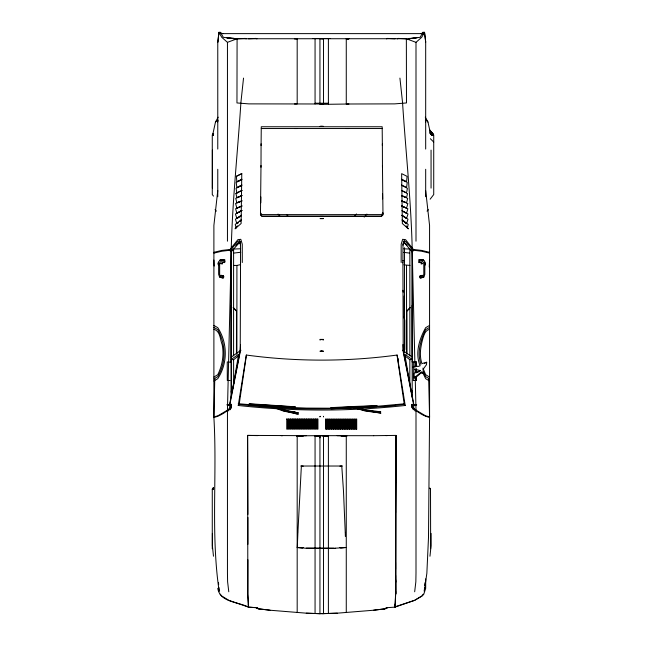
<?xml version="1.0" encoding="UTF-8"?>
<svg xmlns="http://www.w3.org/2000/svg" width="646" height="646" viewBox="0 0 646 646"><rect width="100%" height="100%" fill="white"/><g stroke="black" fill="none" stroke-linecap="round" stroke-linejoin="round"><path stroke-width="0.97" d="M231.623 251.746L231.244 250.147L227.449 410.065L227.449 572.913L227.61 581.804L228.781 591.768M230.097 409.75L231.26 407.327L231.26 404.38M231.236 357.117L231.244 250.026L231.26 397.347L231.236 357.117L240.95 350.237M233.594 355.809L233.602 250.083L232.035 250.05M236.888 353.968L236.912 265.441L240.457 264.658M395.546 511.551L395.578 512.504L396.03 435.404L395.804 594.11L395.635 575.481M413.351 409.75L412.188 407.327L412.188 404.299M412.188 397.347L412.205 250.026L412.213 357.117L402.498 350.237M416.307 376.594L416.299 380.429L413.319 380.534L413.335 362.172L416.097 361.768L416.315 366.056M413.747 408.781L413.747 404.776L416.702 404.824M421.685 372.362L415.402 377.821L414.183 377.878L414.183 373.259L420.514 370.505M416.307 372.758L416.315 368.931M422.985 34.181L422.985 32.3L424.519 32.308L425.682 41.699L425.682 149.064M231.252 305.308L231.147 362.277L231.147 361.219M236.444 353.976L236.541 311.106L233.238 307.48M247.886 544.328L247.894 517.454M247.894 514.434L247.612 435.404L306.446 435.67M401.158 262.518L401.182 244.156L402.676 239.295L403.734 239.456M406.358 39.172L406.358 38.72L237.098 38.744L227.449 42.345L221.74 37.282L218.937 32.308L220.464 32.3L223.29 37.29L236.105 39.035M409.798 383.748L409.847 359.717L404.808 355.768M416.161 376.618L416.161 380.397L413.424 380.518M416.169 372.766L416.177 368.834M416.177 365.878L416.185 361.946L413.351 362.164L416.323 362.22M260.992 167.257L261.081 143.824M402.91 262.898L402.991 244.317L404.493 239.464L405.591 239.69L413.303 249.332L413.303 250.785L411.389 250.971L403.346 241.572L406.996 244.995M231.252 248.339C232.487 199.574 237.776 151.011 240.918 102.351L243.526 78.093M395.861 435.533L395.667 594.183L395.021 606.772M386.397 607.708L395.102 607.135L395.11 605.003M382.456 165.489L382.981 214.884L381.447 216.362L321.724 216.418L262.001 216.362L260.467 214.884L260.992 165.489M261.081 145.6L261.275 126.761L382.174 126.761L382.367 145.6M382.779 212.752L382.803 214.73L381.366 216.184L262.082 216.184L260.653 214.73L260.669 212.752M260.79 202.86L260.863 196.933M425.682 190.586L429.566 225.446L429.566 417.453L428.5 537.48L426.853 573.309L424.269 591.316L424.567 587.497M412.188 390.887L412.164 392.38L411.405 392.453L404.8 354.266L412.213 359.475L409.847 359.717M395.812 582.086L395.651 579.777M213.891 327.401L217.767 329.613C225.825 344.027 226.383 362.293 217.767 376.634L214.795 378.354L213.891 416.807L217.767 415.887L231.244 407.909M395.094 604.067L395.005 607.111L414.635 600.32L421.741 595.992M247.886 559.727L247.781 594.183L248.444 607.111C238.608 601.814 219.963 602.5 217.767 588.353M297.919 532.272L297.281 547.558L306.059 548.244L334.135 548.276M297.935 531.844L301.367 466.024L341.774 466.024L343.478 490.871L345.23 532.183M429.267 267.081L429.566 260.039M218.881 587.497L219.18 591.316C210.636 533.822 217.298 475.295 213.891 417.453C220.407 415.943 226.342 411.809 231.26 407.327L231.397 404.356M328.394 435.848L323.315 435.654L323.509 437.1M240.538 344.584L240.223 350.544L229.847 403.072L229.847 404.598L231.559 405.066L231.26 407.327L227.449 410.065M395.069 607.087L395.667 591.47M424.713 585.591L424.939 582.732M422.831 34.222L422.985 32.3L420.158 37.29L407.343 39.035M422.04 363.536L426.675 362.245L426.473 364.683L422.904 369.617M217.767 149.064L217.767 41.699L218.946 32.558L222.846 33.616M429.97 556.222L431.06 545.741L431.06 533.386M217.767 190.586L213.891 225.446L213.891 417.453M217.767 41.699L217.92 42.208L218.937 32.308M414.675 591.768L415.846 581.804L416 572.913L416 410.065L415.208 376.578M238.253 405.478L246.296 355.034C296.183 361.808 347.265 361.808 397.153 355.034L405.195 405.478C349.777 411.559 293.672 411.559 238.253 405.478L239.173 404.356L246.425 355.058M217.767 121.957L218.057 120.091M406.754 191.886L407.408 188.341L401.642 185.321M402.991 245.205L403.524 242.403L404.469 241.168L405.591 241.37L413.303 250.785M229.847 404.598L240.223 351.699L240.538 262.583M395.021 606.804L414.716 600.32L422.169 596L423.792 594.175L425.682 588.353L425.682 578.873M213.01 133.351L215.473 122.078L218.178 117.168M406.778 196.755L407.513 193.566L401.416 190.497M319.94 437.899L320.319 435.654L315.062 435.856M411.825 251.746L412.205 250.147L414.974 366.928M406.81 201.891L407.699 198.354L401.836 195.851M432.029 135.402L430.147 133.173M407.287 228.014L408.215 224.428L402.183 219.713M230.162 408.861L231.292 404.622M404.025 352.28L404.816 349.357L404.816 320.561L404.089 316.661M406.843 207.229L407.86 203.466L401.78 201.164M406.843 212.348L407.86 208.763L401.78 206.114M406.875 217.565L408.006 213.979L401.869 210.653M406.875 222.781L408.006 219.204L401.957 215.175M420.166 275.729L422.331 275.349L420.166 275.729L419.666 276.851L420.166 277.958L421.216 277.958L423.881 276.989L424.81 274.389L424.826 261.767L422.896 259.781L418.584 259.789M213.18 488.723L212.889 489.038M224.865 259.789L220.552 259.781L218.631 261.767L218.639 274.389L219.567 276.989L222.232 277.958L223.282 277.958L223.791 276.851L223.29 275.729L221.118 275.349L223.29 275.729M223.904 262.551L224.574 261.113L223.904 259.781L220.552 259.781M419.545 262.551L418.874 261.113L419.553 259.781L420.514 259.781M218.485 262.324L217.968 263.172L218.485 265.248M424.963 265.248L425.48 264.408L424.963 262.324M387.439 607.716L385.856 608.693L373.59 610.228L337.325 613.175L320.263 613.7L306.317 613.175L270.044 610.228L257.778 608.693L256.204 607.716L248.54 607.135L257.245 607.708M213.624 133.738L213.164 134.336M213.624 487.9L212.986 488.691L213.398 488.61M212.736 135.159L213.341 134.384M237.365 225.858L235.071 228.829L241.111 223.532L241.782 173.596L236.371 176.277M213.527 133.391L212.276 135.006L212.276 194.567L213.471 196.109M430.147 199.194L433.724 194.559L433.724 135.006L431.69 132.373M212.276 548.72L212.276 489.167L213.067 488.368A2.439 0.42 -53.4 0 1 212.768 488.57L213.527 487.552M212.276 489.167L213.438 487.746M426.675 362.245L424.333 363.536M236.452 244.995L240.11 241.572L232.059 250.971L230.146 250.785L237.857 241.37L238.98 241.168L239.932 242.403L240.465 245.205M215.473 122.078L216.652 120.673M422.524 263.56L421.378 263.778M422.258 595.386L423.292 594.175M213.438 133.585L212.768 134.408A2.439 0.42 -53.4 0 0 213.067 134.206L212.413 134.828M354.549 216.224L356.511 213.947M364.199 217.088L366.88 214.092M407.004 353.976L406.907 311.106L410.218 307.48M213.455 133.779L212.889 134.271M213.455 487.932L212.889 488.433M427.038 211.129L428.403 209.667M406.907 311.106L410.218 307.569M382.981 213.115L381.447 214.593L321.724 214.65L262.001 214.593L260.467 213.115M235.766 245.787L240.207 241.822M416 241.184L416 42.345L421.709 37.282L424.519 32.308M414.183 377.878L421.499 371.797M220.69 263.746L222.143 262.551L224.865 262.551M241.265 219.713L235.233 224.428L236.17 228.014M231.26 390.887L231.284 392.38L232.043 392.453L238.649 354.266L231.236 359.475L233.602 359.717L238.649 355.768M238.406 222.563L236.929 223.718L238.35 222.523M239.884 221.416L241.354 220.262L239.844 221.368M213.891 377.07L217.767 374.712C222.313 365.539 224.21 354.832 222.184 344.714C220.028 339.425 220.528 331.228 213.891 329.25M213.891 378.992L214.795 378.354M213.907 381.011L217.767 378.677C227.788 363.359 227.772 343.058 217.767 327.659L213.891 325.439M241.491 215.175L235.443 219.204L236.573 222.781M236.929 218.485L241.354 215.554M385.791 608.112L384.475 608.887L387.342 607.684M236.856 218.461L241.338 215.514M429.566 325.439L425.682 327.659C419.496 338.762 415.071 352.482 419.771 364.958M429.566 327.401L425.682 329.613C420.441 340.176 416.969 352.789 420.917 364.384M429.566 329.25C425.423 330.389 424.317 333.974 423.106 337.68C420.78 345.828 419.092 354.638 421.709 362.923M233.674 38.703L235.112 38.865M241.951 210.451L236.856 213.245L241.992 210.515M241.588 210.653L235.443 213.979L236.573 217.565M241.951 195.48L236.856 197.555L235.943 193.566L237.284 192.855M241.806 185.321L236.048 188.341L236.856 192.774L241.951 190.376M237.389 187.631L241.346 185.547M241.806 173.645L236.355 176.358L236.856 181.599L241.951 179.241M235.943 193.566L242.032 190.497M241.806 179.62L236.202 182.382L236.856 187.405L241.951 185.031M237.542 181.671L241.136 179.903M415.063 366.129L412.729 367.421L417.364 366.129M386.51 38.865L387.503 38.413L395.013 38.8M397.274 38.865L398.259 38.413L405.769 38.8M408.337 38.865L415.814 37.468L416.84 37.856M417.13 372.548L419.714 371.369M241.669 206.114L235.588 208.763L236.606 212.348M236.929 208.052L241.959 205.872M241.612 195.851L235.75 198.354L236.638 201.891M236.856 208.174L241.951 206.042M237.09 197.644L242.008 195.593M241.669 201.164L235.588 203.466L236.606 207.229M226.617 37.856L227.634 37.468L234.118 38.413L227.634 38.413M237.68 38.8L245.189 38.413L246.183 38.865M248.444 38.8L255.945 38.413L256.938 38.865M297.184 435.808L323.315 435.654M417.889 366.557L420.271 365.717M420.651 33.616L424.551 32.558L425.682 42.208M402.91 344.584L403.225 350.544L413.61 403.072L413.61 404.598L411.89 405.066L412.188 407.327C417.114 411.809 423.041 415.943 429.566 417.453M430.817 132.987L432.004 134.562M431.31 133.48L431.043 132.923L431.738 133.504L430.753 132.85M430.527 132.591L432.44 134.441L431.714 133.779M431.383 134.118L432.069 135.159L433.571 135.079L432.214 135.442L431.786 134.618M432.675 134.231L431.794 134.069L433.014 134.529L431.197 132.155M432.57 134.408L431.383 132.834L432.327 134.174M431.996 135.03L433.345 134.667L431.576 132.309L430.05 132.753L431.165 134.376M420.166 277.958L423.881 276.989M419.666 276.851L423.057 276.1L423.808 274.389L423.792 262.882L422.169 261.129L418.874 261.113M213.673 488.328L213.277 488.376M344.932 547.525L340.636 548.002M345.885 547.558L335.508 548.171M213.891 253.111L221.74 251.246L230.299 250.188M213.891 252.344L221.74 250.43L231.244 249.316M239.714 239.456L240.78 239.295L242.266 244.156L242.29 262.518M227.449 410.848L228.959 410.654M431.294 134.731L430.018 132.842L431.027 134.215M431.552 135.119L431.342 134.295M405.195 405.478L404.283 404.356L387.398 406.294L357.763 407.892M234.005 253.062L240.748 252.255M373.582 610.212L384.572 608.912M404.275 403.807L376.489 406.334M413.319 380.534L414.151 380.446M294.495 128.538L297.184 128.538M420.893 263.818L421.846 263.738M342.396 465.984L339.917 466.137M257.738 435.606L247.612 435.404L247.83 594.191L248.54 607.135M333.966 408.256L340.014 407.949M348.065 407.545L353.104 407.287M330.946 407.989L376.909 405.866M340.926 407.941L334.111 408.159M347.839 407.642L354.759 407.351M361.671 407.061L371.547 406.641M233.02 249.065L240.659 248.775M354.791 408.006C316.257 409.774 277.481 409.007 239.173 404.356M362.026 406.964L369.964 406.665M337.357 613.175L321.821 613.7M227.416 405.22L229.314 405.155M294.511 104.006L297.184 103.933L297.184 38.76L294.495 38.76L297.184 38.76M315.062 103.441L328.394 103.441M411.421 250.05L409.855 250.083L409.855 355.809M379.137 411.865L380.76 411.825L365.588 409.806L355.833 407.392M396.03 435.404L373.55 435.695M331.253 408.215L306.47 408.102L275.85 406.81M348.953 38.776L346.272 38.776L348.953 38.76L346.272 38.792L346.272 104.006L394.649 103.877L406.487 102.948L406.358 38.744L416 42.345M226.746 404.824L229.701 404.776L229.71 408.781M320.319 435.654L373.687 435.695M385.824 435.614L387.35 435.59M335.629 548.268L306.301 548.155M225.502 261.113L221.279 261.129L219.656 262.882L219.648 274.389L220.391 276.1L223.791 276.851M219.059 263.6L218.13 264.044L219.059 264.036M314.982 436.098L320.763 436.082M281.05 435.687L282.568 435.687M221.933 33.624L421.563 33.624M312.882 38.494L330.582 38.494M415.814 38.413L409.33 38.413L409.774 38.703M237.09 39.172L237.09 38.72L236.961 102.948L248.807 103.877L321.724 103.982L323.509 104.402L323.509 38.76L319.94 38.76L319.94 104.402L348.937 104.006M315.062 103.263L328.394 103.263M382.174 128.53L261.275 128.53M402.555 260.79L404.469 260.79M222.563 262.551L222.967 262.551M420.481 262.551L420.893 262.551M403.879 264.852L409.968 265.433M341.072 436.115L346.975 436.115M303.45 547.558L297.184 547.533M339.715 547.558L344.746 547.558M319.94 613.506L323.509 613.506M321.724 38.76L323.509 38.76M418.584 262.551L421.305 262.551L422.767 263.746M233.481 265.433L236.912 265.441M315.264 435.662L319.94 435.67L319.94 613.684M296.474 436.115L303.362 436.123M424.39 263.6L425.326 264.044L424.39 264.036M322.685 436.082L328.467 436.098M337.196 435.67L346.272 435.808M222.079 263.778L220.932 263.56M414.134 405.155L416.04 405.22M306.277 613.175L320.263 613.7M403.742 248.815L410.428 249.065M273.872 406.722L238.253 403.71M230.033 380.518L227.295 380.397L227.263 361.946L230.097 362.164M413.149 250.188L421.709 251.246L429.566 253.111M303.249 466.137L300.77 465.984M412.205 249.316L421.709 250.43L429.566 252.344M295.23 407.004L249.275 404.089M376.101 411.55L378.443 411.825M281.301 406.673L287.244 407.053M291.209 407.303L295.174 407.553M252.118 404.711L256.938 405.042M261.759 405.373L265.611 405.64M302.53 548.002L298.226 547.525M294.237 412.794L292.525 412.003L295.513 412.293M221.602 263.738L222.555 263.818M348.961 128.538L346.272 128.538M403.669 252.368L409.443 253.062M270.052 610.212L259.046 608.912M366.306 410.331L368.26 410.573M370.223 410.816L373.162 411.187M414.498 410.654L416 410.848M293.583 412.382L296.369 412.746L292.525 412.003M352.143 407.255L365.321 410.59L380.938 413.093L365.063 410.985L352.433 407.255L364.401 409.992M294.051 412.124L298.436 412.891L284.175 409.96L272.208 405.672L283.828 410.719L298.371 414.134L283.529 411.09L270.731 406.471L276.359 408.127M430.64 131.905L429.986 131.59L431.544 133.577M430.688 132.164L431.116 132.438M431.617 133.133L431.245 132.955L432.222 134.15M432.166 133.593L430.381 131.663M286.759 410.888L291.564 411.817M416.299 380.429L416.097 376.457M414.425 369.157L420.28 370.594M219.567 276.989L223.282 277.958M213.035 134.303L212.655 134.667L213.6 134.925M213.527 135.054L212.429 135.079L213.382 135.329M213.035 488.465L212.655 488.828L213.6 489.087M213.164 488.497L212.429 489.24L213.527 489.216M278.24 408.684L282.932 410.057M357.892 408.006L364.392 409.927M354.84 407.214L365.321 410.59M270.44 405.858L283.828 410.719M401.497 195.48L406.592 197.555M401.441 195.593L406.358 197.644M401.497 206.042L406.592 208.174M258.973 608.887L256.204 607.716M401.489 205.872L406.52 208.052M401.497 179.241L406.592 181.599L407.093 176.358L401.642 173.645L402.337 223.532L408.385 228.829L406.084 225.858M401.497 185.031L406.592 187.405L407.246 182.382L401.642 179.62M401.497 190.376L406.592 192.774M402.313 179.903L405.906 181.671M218.946 32.558L220.343 33.269M406.52 213.269L402.305 210.976L406.592 213.245M412.205 407.909L425.682 415.887L429.566 416.807L428.653 378.354L425.682 376.634L422.96 370.764M430.26 488.731L429.856 488.368L430.276 488.828M294.891 413.182L296.191 413.965M402.111 215.514L406.592 218.461M257.754 608.088L259.062 608.912M402.095 215.554L406.52 218.485M429.566 377.07L425.682 374.712L422.928 368.115M428.653 378.354L429.566 378.992M429.55 381.011L425.682 378.677L422.403 372.039M412.051 404.356L412.188 407.327L416 410.065M221.707 595.992L228.813 600.32L248.444 607.111L248.363 604.131M406.592 223.678L402.111 220.205L403.572 221.416M432.99 134.198L431.262 131.841M405.042 222.563L406.52 223.718M403.241 241.822L406.94 245.125M433.587 134.828L432.933 134.206A2.439 0.42 53.4 0 0 433.232 134.408L429.477 129.515M430.365 138.728L433.724 142.047M233.238 307.569L236.541 311.106M215.053 209.667L216.41 211.129M286.881 214.916L288.245 216.402M278.055 214.092L280.065 216.337M220.157 594.175L221.19 595.386M426.796 120.673L427.983 122.078L430.438 133.351M429.784 488.053L430.188 488.578A2.439 0.42 53.4 0 1 429.856 488.368M430.511 488.99L430.648 548.72M433.264 135.159L431.383 132.656M432.473 135.054L431.673 133.997L432.618 135.329M431.56 133.019L432.489 134.433M425.27 117.168L427.983 122.078M412.156 404.622L413.287 408.861M413.61 404.598L403.225 351.699L402.91 262.583M397.944 358.207L398.259 360.185M425.399 120.091L425.682 121.957M397.024 355.058L404.283 404.356M402.934 290.288L403.161 292.186M399.922 78.093L402.531 102.351C405.68 151.011 410.969 199.574 412.196 248.339M213.479 556.222L212.389 545.741L212.389 533.386M218.51 582.732L218.663 584.638M213.891 260.039L214.141 266.071M345.239 532.514L345.376 536.519M415.023 368.858L415.112 372.718M382.553 193.962L382.61 198.903M395.602 482.263L395.602 482.675M395.57 562.391L395.602 569.191M382.367 143.824L382.456 167.257M240.538 262.898L240.465 244.317L238.955 239.464L237.857 239.69L230.146 249.332L230.146 250.785M412.196 305.308L412.31 362.277L412.31 361.219M233.602 359.717L233.658 383.748M406.544 265.441L406.56 353.968M431.06 150.114L431.06 188.131M425.682 169.284L425.682 196.723M412.188 404.38L412.188 407.327M404.469 247.693L404.469 352.256M404.17 295.916L404.17 318.195M346.272 435.679L346.272 612.448M328.394 38.76L328.394 103.99M328.394 465.847L328.394 435.662L323.509 435.662L323.509 548.276M328.394 466.065L328.394 613.514M323.509 216.418L319.94 216.418M323.509 548.607L323.509 613.692M315.062 38.76L315.062 103.99M315.062 435.662L315.062 465.701M315.062 466.065L315.062 548.276M315.062 548.438L315.062 613.506M297.184 435.679L297.184 612.432M231.26 404.299L231.26 407.327M227.449 42.345L227.449 241.184M217.767 169.284L217.767 196.723M212.389 150.114L212.389 188.131M286.751 419.02L286.735 429.138L287.64 429.138L287.64 419.012L286.751 419.02M288.496 419.02L288.479 429.138L289.384 429.138L289.384 419.012L288.496 419.02M290.28 419.02L290.264 429.138L291.168 429.138L291.168 419.012L290.28 419.02M292.129 419.02L292.121 429.138L293.018 429.138L293.018 419.012L292.129 419.02M293.873 419.02L293.865 429.138L294.762 429.138L294.762 419.012L293.873 419.02M295.658 419.02L295.65 429.138L296.546 429.138L296.546 419.012L295.658 419.02M297.451 419.02L297.443 429.138L298.347 429.138L298.347 419.012L297.451 419.02M299.203 419.02L299.187 429.138L300.091 429.138L300.091 419.012L299.203 419.02M300.979 419.02L300.971 429.138L301.876 429.138L301.876 419.012L300.979 419.02M302.78 419.02L302.764 429.138L303.668 429.138L303.668 419.012L302.78 419.02M304.524 419.02L304.508 429.138L305.413 429.138L305.413 419.012L304.524 419.02M306.309 419.02L306.293 429.138L307.197 429.138L307.197 419.012L306.309 419.02M308.126 419.02L308.118 429.138L309.014 429.138L309.014 419.012L308.126 419.02M309.87 419.02L309.862 429.138L310.758 429.138L310.758 419.012L309.87 419.02M311.655 419.02L311.647 429.138L312.543 429.138L312.543 419.012L311.655 419.02M313.528 419.02L313.512 429.138L314.416 429.138L314.416 419.012L313.528 419.02M315.272 419.02L315.256 429.138L316.16 429.138L316.16 419.012L315.272 419.02M317.057 419.02L317.041 429.138L317.945 429.138L317.945 419.012L317.057 419.02M249.316 403.742L249.195 404.856L271.344 406.471L295.149 407.779L295.254 406.786L249.316 403.742M320.246 416.355L319.94 416.775L320.246 416.355M422.024 373.226L423.275 372.782L422.024 373.226M220.625 260.281L219.438 260.58L220.238 259.781L222.555 259.724L220.625 260.281M430.446 133.084L431.084 133.682L430.446 133.084M241.951 200.858L236.856 202.779L241.959 200.874M321.724 339.457L319.94 339.974L319.94 339.4L323.509 339.4L323.509 339.974L321.724 339.457M321.724 350.915L319.94 351.238L323.509 351.238L321.724 350.915M321.724 126.317C315.886 126.43 327.562 126.43 321.724 126.317M353.104 406.512L330.946 407.642L330.946 408.757L376.909 406.633L376.909 405.64L353.104 406.512M321.724 218.558C315.967 218.606 327.482 218.606 321.724 218.558M421.814 259.74L420.893 259.724L423.211 259.781L424.01 260.58L421.814 259.74M326.408 429.138L325.503 429.138L325.503 419.012L326.4 419.02L326.408 429.138M328.192 429.138L327.288 429.138L327.288 419.012L328.184 419.02L328.192 429.138M329.936 429.138L329.04 429.138L329.032 419.012L329.928 419.02L329.936 429.138M331.81 429.138L330.905 429.138L330.905 419.012L331.794 419.02L331.81 429.138M333.594 429.138L332.69 429.138L332.69 419.012L333.578 419.02L333.594 429.138M335.339 429.138L334.434 429.138L334.434 419.012L335.322 419.02L335.339 429.138M337.155 429.138L336.251 429.138L336.251 419.012L337.139 419.02L337.155 429.138M338.94 429.138L338.036 429.138L338.036 419.012L338.924 419.02L338.94 429.138M340.684 429.138L339.78 429.138L339.78 419.012L340.668 419.02L340.684 429.138M342.477 429.138L341.581 429.138L341.572 419.012L342.469 419.02L342.477 429.138M344.261 429.138L343.365 429.138L343.357 419.012L344.253 419.02L344.261 429.138M346.006 429.138L345.109 429.138L345.101 419.012L345.998 419.02L346.006 429.138M347.806 429.138L346.902 429.138L346.902 419.012L347.79 419.02L347.806 429.138M349.591 429.138L348.687 429.138L348.687 419.012L349.575 419.02L349.591 429.138M351.335 429.138L350.431 429.138L350.431 419.012L351.319 419.02L351.335 429.138M353.184 429.138L352.28 429.138L352.28 419.012L353.168 419.02L353.184 429.138M354.969 429.138L354.065 429.138L354.065 419.012L354.953 419.02L354.969 429.138M356.713 429.138L355.809 429.138L355.809 419.012L356.705 419.02L356.713 429.138M323.509 416.355L323.509 416.775L323.509 416.355M406.592 202.779L401.489 200.874L406.592 202.779"/></g></svg>
